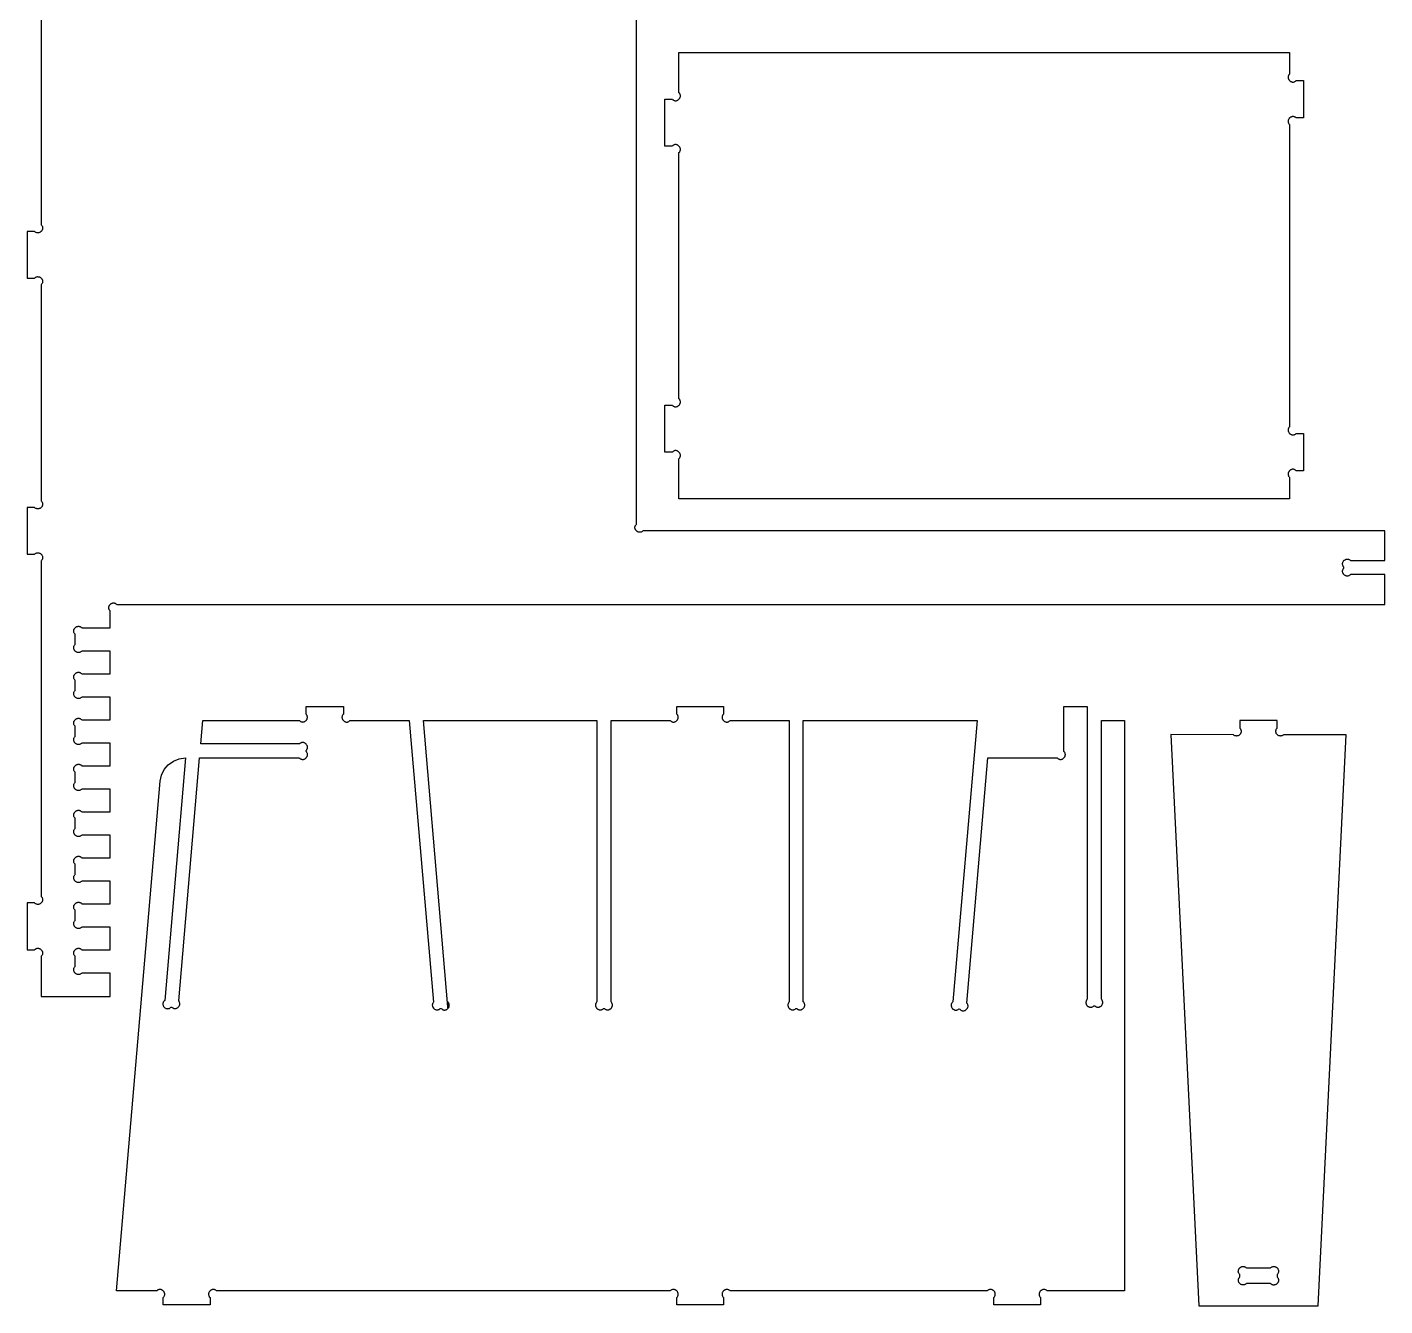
# Model space of a CAD drawing. Extents: x 105 to 1294, y 104 to 1295.
# Drawn here: x 358.6 to 649.2, y 103.9 to 377.7 of the extents above; entities that cross this region are included whole.
import ezdxf

# ---------------------------------------------------------------- set-up
doc = ezdxf.new("R2010")
doc.units = 0
doc.layers.add('LAYER_1', color=62, linetype='CONTINUOUS')

msp = doc.modelspace()

# ---------------------------------------------------------------- linework, layer by layer
at = {"layer": 'LAYER_1'}
msp.add_lwpolyline([(361.63, 381.64), (361.63, 335.36), (361.71, 335.27), (361.78, 335.18), (361.83, 335.09), (361.88, 334.99), (361.91, 334.9), (361.93, 334.8), (361.94, 334.71), (361.94, 334.61), (361.93, 334.52), (361.91, 334.43), (361.88, 334.34), (361.84, 334.25), (361.8, 334.17), (361.75, 334.09), (361.69, 334.02), (361.63, 333.95), (361.56, 333.89), (361.48, 333.83), (361.41, 333.78), (361.32, 333.73), (361.24, 333.7), (361.15, 333.67), (361.06, 333.65), (360.96, 333.64), (360.87, 333.64), (360.77, 333.65), (360.68, 333.67), (360.58, 333.7), (360.49, 333.74), (360.39, 333.8), (360.3, 333.87), (360.21, 333.95), (358.63, 333.95), (358.63, 323.95), (360.21, 323.95), (360.3, 324.03), (360.39, 324.1), (360.49, 324.15), (360.58, 324.19), (360.68, 324.23), (360.77, 324.25), (360.87, 324.26), (360.96, 324.25), (361.06, 324.24), (361.15, 324.23), (361.24, 324.2), (361.32, 324.16), (361.41, 324.12), (361.48, 324.07), (361.56, 324.01), (361.63, 323.95), (361.69, 323.88), (361.75, 323.8), (361.8, 323.72), (361.84, 323.64), (361.88, 323.56), (361.91, 323.47), (361.93, 323.38), (361.94, 323.28), (361.94, 323.19), (361.93, 323.09), (361.91, 323), (361.88, 322.9), (361.83, 322.81), (361.78, 322.71), (361.71, 322.62), (361.63, 322.53), (361.63, 276.25), (361.7, 276.18), (361.76, 276.1), (361.81, 276.01), (361.85, 275.92), (361.88, 275.83), (361.9, 275.74), (361.92, 275.64), (361.92, 275.55), (361.92, 275.45), (361.9, 275.36), (361.88, 275.26), (361.85, 275.17), (361.81, 275.08), (361.76, 275), (361.7, 274.91), (361.63, 274.84), (361.55, 274.77), (361.47, 274.71), (361.38, 274.66), (361.3, 274.62), (361.2, 274.59), (361.11, 274.56), (361.02, 274.55), (360.92, 274.55), (360.82, 274.55), (360.73, 274.56), (360.64, 274.59), (360.54, 274.62), (360.45, 274.66), (360.37, 274.71), (360.29, 274.77), (360.21, 274.84), (358.63, 274.84), (358.63, 264.84), (360.21, 264.84), (360.3, 264.92), (360.39, 264.99), (360.49, 265.05), (360.58, 265.09), (360.68, 265.12), (360.77, 265.14), (360.87, 265.15), (360.96, 265.15), (361.06, 265.14), (361.15, 265.12), (361.24, 265.09), (361.32, 265.06), (361.41, 265.01), (361.48, 264.96), (361.56, 264.9), (361.63, 264.84), (361.69, 264.77), (361.75, 264.7), (361.8, 264.62), (361.84, 264.54), (361.88, 264.45), (361.91, 264.36), (361.93, 264.27), (361.94, 264.18), (361.94, 264.08), (361.93, 263.99), (361.91, 263.89), (361.88, 263.8), (361.83, 263.7), (361.78, 263.61), (361.71, 263.52), (361.63, 263.43), (361.63, 191.59), (361.7, 191.52), (361.76, 191.44), (361.81, 191.35), (361.85, 191.26), (361.88, 191.17), (361.9, 191.08), (361.92, 190.98), (361.92, 190.89), (361.92, 190.79), (361.9, 190.7), (361.88, 190.6), (361.85, 190.51), (361.81, 190.42), (361.76, 190.34), (361.7, 190.26), (361.63, 190.18), (361.55, 190.11), (361.47, 190.05), (361.38, 190), (361.3, 189.96), (361.2, 189.93), (361.11, 189.91), (361.02, 189.89), (360.92, 189.89), (360.82, 189.89), (360.73, 189.91), (360.64, 189.93), (360.54, 189.96), (360.45, 190), (360.37, 190.05), (360.29, 190.11), (360.21, 190.18), (358.63, 190.18), (358.63, 180.18), (360.21, 180.18), (360.3, 180.26), (360.39, 180.33), (360.49, 180.39), (360.58, 180.43), (360.68, 180.46), (360.77, 180.48), (360.87, 180.49), (360.96, 180.49), (361.06, 180.48), (361.15, 180.46), (361.24, 180.43), (361.32, 180.4), (361.41, 180.35), (361.48, 180.3), (361.56, 180.25), (361.63, 180.18), (361.69, 180.11), (361.75, 180.04), (361.8, 179.96), (361.84, 179.88), (361.88, 179.79), (361.91, 179.7), (361.93, 179.61), (361.94, 179.52), (361.94, 179.43), (361.93, 179.33), (361.91, 179.23), (361.88, 179.14), (361.83, 179.04), (361.78, 178.95), (361.71, 178.86), (361.63, 178.77), (361.63, 170.18), (376.4, 170.18), (376.4, 175.18), (370.32, 175.18), (370.23, 175.1), (370.13, 175.03), (370.04, 174.97), (369.94, 174.93), (369.85, 174.9), (369.75, 174.88), (369.66, 174.87), (369.56, 174.87), (369.47, 174.88), (369.38, 174.9), (369.29, 174.93), (369.2, 174.96), (369.12, 175.01), (369.04, 175.06), (368.97, 175.12), (368.9, 175.18), (368.84, 175.25), (368.78, 175.32), (368.73, 175.4), (368.69, 175.48), (368.65, 175.57), (368.62, 175.66), (368.6, 175.75), (368.59, 175.84), (368.59, 175.94), (368.6, 176.03), (368.62, 176.13), (368.65, 176.22), (368.7, 176.32), (368.75, 176.41), (368.82, 176.5), (368.9, 176.59), (368.9, 178.77), (368.82, 178.86), (368.75, 178.95), (368.7, 179.04), (368.65, 179.14), (368.62, 179.23), (368.6, 179.33), (368.59, 179.43), (368.59, 179.52), (368.6, 179.61), (368.62, 179.7), (368.65, 179.79), (368.69, 179.88), (368.73, 179.96), (368.78, 180.04), (368.84, 180.11), (368.9, 180.18), (368.97, 180.25), (369.04, 180.3), (369.12, 180.35), (369.2, 180.4), (369.29, 180.43), (369.38, 180.46), (369.47, 180.48), (369.56, 180.49), (369.66, 180.49), (369.75, 180.48), (369.85, 180.46), (369.94, 180.43), (370.04, 180.39), (370.13, 180.33), (370.23, 180.26), (370.32, 180.18), (376.4, 180.18), (376.4, 185.03), (370.32, 185.03), (370.23, 184.94), (370.13, 184.88), (370.04, 184.82), (369.94, 184.78), (369.85, 184.75), (369.75, 184.73), (369.66, 184.72), (369.56, 184.72), (369.47, 184.73), (369.38, 184.75), (369.29, 184.77), (369.2, 184.81), (369.12, 184.85), (369.04, 184.91), (368.97, 184.96), (368.9, 185.03), (368.84, 185.1), (368.78, 185.17), (368.73, 185.25), (368.69, 185.33), (368.65, 185.42), (368.62, 185.5), (368.6, 185.6), (368.59, 185.69), (368.59, 185.78), (368.6, 185.88), (368.62, 185.97), (368.65, 186.07), (368.7, 186.17), (368.75, 186.26), (368.82, 186.35), (368.9, 186.44), (368.9, 188.61), (368.82, 188.7), (368.75, 188.8), (368.7, 188.89), (368.65, 188.98), (368.62, 189.08), (368.6, 189.18), (368.59, 189.27), (368.59, 189.37), (368.6, 189.46), (368.62, 189.55), (368.65, 189.64), (368.69, 189.72), (368.73, 189.81), (368.78, 189.89), (368.84, 189.96), (368.9, 190.03), (368.97, 190.09), (369.04, 190.15), (369.12, 190.2), (369.2, 190.24), (369.29, 190.28), (369.38, 190.31), (369.47, 190.33), (369.56, 190.34), (369.66, 190.34), (369.75, 190.33), (369.85, 190.31), (369.94, 190.28), (370.04, 190.23), (370.13, 190.18), (370.23, 190.11), (370.32, 190.03), (376.4, 190.03), (376.4, 194.87), (370.32, 194.87), (370.23, 194.79), (370.13, 194.72), (370.04, 194.67), (369.94, 194.62), (369.85, 194.59), (369.75, 194.57), (369.66, 194.56), (369.56, 194.56), (369.47, 194.57), (369.38, 194.59), (369.29, 194.62), (369.2, 194.66), (369.12, 194.7), (369.04, 194.75), (368.97, 194.81), (368.9, 194.87), (368.84, 194.94), (368.78, 195.02), (368.73, 195.09), (368.69, 195.18), (368.65, 195.26), (368.62, 195.35), (368.6, 195.44), (368.59, 195.54), (368.59, 195.63), (368.6, 195.73), (368.62, 195.82), (368.65, 195.92), (368.7, 196.01), (368.75, 196.1), (368.82, 196.2), (368.9, 196.29), (368.9, 198.46), (368.82, 198.55), (368.75, 198.64), (368.7, 198.74), (368.65, 198.83), (368.62, 198.93), (368.6, 199.02), (368.59, 199.12), (368.59, 199.21), (368.6, 199.3), (368.62, 199.4), (368.65, 199.48), (368.69, 199.57), (368.73, 199.65), (368.78, 199.73), (368.84, 199.81), (368.9, 199.87), (368.97, 199.94), (369.04, 200), (369.12, 200.05), (369.2, 200.09), (369.29, 200.13), (369.38, 200.15), (369.47, 200.17), (369.56, 200.18), (369.66, 200.18), (369.75, 200.17), (369.85, 200.15), (369.94, 200.12), (370.04, 200.08), (370.13, 200.02), (370.23, 199.96), (370.32, 199.87), (376.4, 199.87), (376.4, 204.72), (370.32, 204.72), (370.23, 204.64), (370.13, 204.57), (370.04, 204.52), (369.94, 204.47), (369.85, 204.44), (369.75, 204.42), (369.66, 204.41), (369.56, 204.41), (369.47, 204.42), (369.38, 204.44), (369.29, 204.47), (369.2, 204.51), (369.12, 204.55), (369.04, 204.6), (368.97, 204.66), (368.9, 204.72), (368.84, 204.79), (368.78, 204.86), (368.73, 204.94), (368.69, 205.03), (368.65, 205.11), (368.62, 205.2), (368.6, 205.29), (368.59, 205.38), (368.59, 205.48), (368.6, 205.57), (368.62, 205.67), (368.65, 205.77), (368.7, 205.86), (368.75, 205.95), (368.82, 206.05), (368.9, 206.14), (368.9, 208.31), (368.82, 208.4), (368.75, 208.49), (368.7, 208.58), (368.65, 208.68), (368.62, 208.77), (368.6, 208.87), (368.59, 208.96), (368.59, 209.06), (368.6, 209.15), (368.62, 209.24), (368.65, 209.33), (368.69, 209.42), (368.73, 209.5), (368.78, 209.58), (368.84, 209.65), (368.9, 209.72), (368.97, 209.78), (369.04, 209.84), (369.12, 209.89), (369.2, 209.94), (369.29, 209.97), (369.38, 210), (369.47, 210.02), (369.56, 210.03), (369.66, 210.03), (369.75, 210.02), (369.85, 210), (369.94, 209.97), (370.04, 209.93), (370.13, 209.87), (370.23, 209.8), (370.32, 209.72), (376.4, 209.72), (376.4, 214.57), (370.32, 214.57), (370.23, 214.49), (370.13, 214.42), (370.04, 214.36), (369.94, 214.32), (369.85, 214.29), (369.75, 214.27), (369.66, 214.26), (369.56, 214.26), (369.47, 214.27), (369.38, 214.29), (369.29, 214.32), (369.2, 214.35), (369.12, 214.4), (369.04, 214.45), (368.97, 214.5), (368.9, 214.57), (368.84, 214.64), (368.78, 214.71), (368.73, 214.79), (368.69, 214.87), (368.65, 214.96), (368.62, 215.05), (368.6, 215.14), (368.59, 215.23), (368.59, 215.33), (368.6, 215.42), (368.62, 215.52), (368.65, 215.61), (368.7, 215.71), (368.75, 215.8), (368.82, 215.89), (368.9, 215.98), (368.9, 218.15), (368.82, 218.24), (368.75, 218.33), (368.7, 218.43), (368.65, 218.52), (368.62, 218.62), (368.6, 218.71), (368.59, 218.81), (368.59, 218.9), (368.6, 219), (368.62, 219.09), (368.65, 219.18), (368.69, 219.26), (368.73, 219.35), (368.78, 219.42), (368.84, 219.5), (368.9, 219.57), (368.97, 219.63), (369.04, 219.69), (369.12, 219.74), (369.2, 219.78), (369.29, 219.82), (369.38, 219.85), (369.47, 219.87), (369.56, 219.88), (369.66, 219.88), (369.75, 219.87), (369.85, 219.85), (369.94, 219.81), (370.04, 219.77), (370.13, 219.72), (370.23, 219.65), (370.32, 219.57), (376.4, 219.57), (376.4, 224.41), (370.32, 224.41), (370.23, 224.33), (370.13, 224.26), (370.04, 224.21), (369.94, 224.17), (369.85, 224.13), (369.75, 224.11), (369.66, 224.1), (369.56, 224.1), (369.47, 224.11), (369.38, 224.13), (369.29, 224.16), (369.2, 224.2), (369.12, 224.24), (369.04, 224.29), (368.97, 224.35), (368.9, 224.41), (368.84, 224.48), (368.78, 224.56), (368.73, 224.63), (368.69, 224.72), (368.65, 224.8), (368.62, 224.89), (368.6, 224.98), (368.59, 225.08), (368.59, 225.17), (368.6, 225.27), (368.62, 225.36), (368.65, 225.46), (368.7, 225.55), (368.75, 225.65), (368.82, 225.74), (368.9, 225.83), (368.9, 228), (368.82, 228.09), (368.75, 228.18), (368.7, 228.27), (368.65, 228.37), (368.62, 228.46), (368.6, 228.56), (368.59, 228.65), (368.59, 228.75), (368.6, 228.84), (368.62, 228.93), (368.65, 229.02), (368.69, 229.11), (368.73, 229.19), (368.78, 229.27), (368.84, 229.34), (368.9, 229.41), (368.97, 229.48), (369.04, 229.53), (369.12, 229.58), (369.2, 229.63), (369.29, 229.66), (369.38, 229.69), (369.47, 229.71), (369.56, 229.72), (369.66, 229.72), (369.75, 229.71), (369.85, 229.69), (369.94, 229.66), (370.04, 229.62), (370.13, 229.56), (370.23, 229.49), (370.32, 229.41), (376.4, 229.41), (376.4, 234.26), (370.32, 234.26), (370.23, 234.18), (370.13, 234.11), (370.04, 234.05), (369.94, 234.01), (369.85, 233.98), (369.75, 233.96), (369.66, 233.95), (369.56, 233.95), (369.47, 233.96), (369.38, 233.98), (369.29, 234.01), (369.2, 234.04), (369.12, 234.09), (369.04, 234.14), (368.97, 234.2), (368.9, 234.26), (368.84, 234.33), (368.78, 234.4), (368.73, 234.48), (368.69, 234.56), (368.65, 234.65), (368.62, 234.74), (368.6, 234.83), (368.59, 234.92), (368.59, 235.02), (368.6, 235.11), (368.62, 235.21), (368.65, 235.3), (368.7, 235.4), (368.75, 235.49), (368.82, 235.58), (368.9, 235.67), (368.9, 237.84), (368.82, 237.93), (368.75, 238.03), (368.7, 238.12), (368.65, 238.21), (368.62, 238.31), (368.6, 238.41), (368.59, 238.5), (368.59, 238.6), (368.6, 238.69), (368.62, 238.78), (368.65, 238.87), (368.69, 238.95), (368.73, 239.04), (368.78, 239.12), (368.84, 239.19), (368.9, 239.26), (368.97, 239.32), (369.04, 239.38), (369.12, 239.43), (369.2, 239.47), (369.29, 239.51), (369.38, 239.54), (369.47, 239.56), (369.56, 239.57), (369.66, 239.57), (369.75, 239.56), (369.85, 239.54), (369.94, 239.51), (370.04, 239.46), (370.13, 239.41), (370.23, 239.34), (370.32, 239.26), (376.4, 239.26), (376.4, 244.11), (370.32, 244.11), (370.23, 244.02), (370.13, 243.96), (370.04, 243.9), (369.94, 243.86), (369.85, 243.83), (369.75, 243.81), (369.66, 243.8), (369.56, 243.8), (369.47, 243.81), (369.38, 243.83), (369.29, 243.85), (369.2, 243.89), (369.12, 243.93), (369.04, 243.98), (368.97, 244.04), (368.9, 244.11), (368.84, 244.17), (368.78, 244.25), (368.73, 244.33), (368.69, 244.41), (368.65, 244.5), (368.62, 244.58), (368.6, 244.68), (368.59, 244.77), (368.59, 244.86), (368.6, 244.96), (368.62, 245.05), (368.65, 245.15), (368.7, 245.24), (368.75, 245.34), (368.82, 245.43), (368.9, 245.52), (368.9, 247.69), (368.82, 247.78), (368.75, 247.87), (368.7, 247.97), (368.65, 248.06), (368.62, 248.16), (368.6, 248.25), (368.59, 248.35), (368.59, 248.44), (368.6, 248.53), (368.62, 248.63), (368.65, 248.71), (368.69, 248.8), (368.73, 248.88), (368.78, 248.96), (368.84, 249.04), (368.9, 249.1), (368.97, 249.17), (369.04, 249.23), (369.12, 249.28), (369.2, 249.32), (369.29, 249.36), (369.38, 249.38), (369.47, 249.4), (369.56, 249.41), (369.66, 249.41), (369.75, 249.4), (369.85, 249.38), (369.94, 249.35), (370.04, 249.31), (370.13, 249.25), (370.23, 249.19), (370.32, 249.1), (376.4, 249.1), (376.4, 252.69), (376.32, 252.78), (376.25, 252.87), (376.2, 252.96), (376.15, 253.06), (376.12, 253.15), (376.1, 253.25), (376.09, 253.35), (376.09, 253.44), (376.1, 253.53), (376.12, 253.62), (376.15, 253.71), (376.19, 253.8), (376.23, 253.88), (376.28, 253.96), (376.34, 254.03), (376.4, 254.1), (376.47, 254.17), (376.54, 254.22), (376.62, 254.27), (376.7, 254.32), (376.79, 254.35), (376.88, 254.38), (376.97, 254.4), (377.06, 254.41), (377.16, 254.41), (377.25, 254.4), (377.35, 254.38), (377.45, 254.35), (377.54, 254.31), (377.63, 254.25), (377.73, 254.18), (377.82, 254.1), (649.19, 254.1), (649.19, 260.47), (641.86, 260.47), (641.77, 260.39), (641.68, 260.32), (641.58, 260.27), (641.49, 260.22), (641.39, 260.19), (641.3, 260.17), (641.2, 260.16), (641.11, 260.16), (641.02, 260.17), (640.92, 260.19), (640.84, 260.22), (640.75, 260.26), (640.67, 260.3), (640.59, 260.35), (640.51, 260.41), (640.45, 260.47), (640.38, 260.54), (640.32, 260.61), (640.27, 260.69), (640.23, 260.77), (640.19, 260.86), (640.17, 260.95), (640.15, 261.04), (640.14, 261.13), (640.14, 261.23), (640.15, 261.32), (640.17, 261.42), (640.2, 261.51), (640.24, 261.61), (640.3, 261.7), (640.36, 261.8), (640.45, 261.88), (640.45, 262.06), (640.36, 262.15), (640.3, 262.24), (640.24, 262.33), (640.2, 262.43), (640.17, 262.52), (640.15, 262.62), (640.14, 262.72), (640.14, 262.81), (640.15, 262.9), (640.17, 262.99), (640.19, 263.08), (640.23, 263.17), (640.27, 263.25), (640.32, 263.33), (640.38, 263.4), (640.45, 263.47), (640.51, 263.54), (640.59, 263.59), (640.67, 263.64), (640.75, 263.69), (640.84, 263.72), (640.92, 263.75), (641.02, 263.77), (641.11, 263.78), (641.2, 263.78), (641.3, 263.77), (641.39, 263.75), (641.49, 263.72), (641.58, 263.68), (641.68, 263.62), (641.77, 263.55), (641.86, 263.47), (649.19, 263.47), (649.19, 269.84), (490.43, 269.84), (490.34, 269.76), (490.25, 269.69), (490.15, 269.64), (490.06, 269.59), (489.96, 269.56), (489.87, 269.54), (489.77, 269.53), (489.68, 269.53), (489.58, 269.54), (489.49, 269.56), (489.4, 269.59), (489.32, 269.63), (489.23, 269.67), (489.16, 269.72), (489.08, 269.78), (489.01, 269.84), (488.95, 269.91), (488.89, 269.98), (488.84, 270.06), (488.8, 270.14), (488.76, 270.23), (488.73, 270.32), (488.71, 270.41), (488.7, 270.5), (488.7, 270.6), (488.71, 270.69), (488.73, 270.79), (488.76, 270.88), (488.81, 270.98), (488.86, 271.07), (488.93, 271.17), (489.01, 271.25), (489.01, 386.64)], dxfattribs=at)
for points in [[(498.13, 372.22), (628.81, 372.22), (628.81, 367.63), (628.73, 367.54), (628.66, 367.45), (628.6, 367.36), (628.56, 367.26), (628.53, 367.17), (628.51, 367.07), (628.5, 366.98), (628.5, 366.88), (628.51, 366.79), (628.53, 366.7), (628.56, 366.61), (628.59, 366.52), (628.64, 366.44), (628.69, 366.36), (628.75, 366.29), (628.81, 366.22), (628.88, 366.16), (628.95, 366.1), (629.03, 366.05), (629.11, 366), (629.2, 365.97), (629.29, 365.94), (629.38, 365.92), (629.47, 365.91), (629.57, 365.91), (629.66, 365.92), (629.76, 365.94), (629.85, 365.97), (629.95, 366.01), (630.04, 366.07), (630.13, 366.14), (630.22, 366.22), (631.81, 366.22), (631.81, 358.22), (630.22, 358.22), (630.13, 358.3), (630.04, 358.37), (629.95, 358.42), (629.85, 358.47), (629.76, 358.5), (629.66, 358.52), (629.57, 358.53), (629.47, 358.53), (629.38, 358.52), (629.29, 358.5), (629.2, 358.47), (629.11, 358.43), (629.03, 358.39), (628.95, 358.34), (628.88, 358.28), (628.81, 358.22), (628.75, 358.15), (628.69, 358.08), (628.64, 358), (628.59, 357.91), (628.56, 357.83), (628.53, 357.74), (628.51, 357.65), (628.5, 357.56), (628.5, 357.46), (628.51, 357.37), (628.53, 357.27), (628.56, 357.17), (628.6, 357.08), (628.66, 356.99), (628.73, 356.89), (628.81, 356.8), (628.81, 292.12), (628.73, 292.03), (628.66, 291.94), (628.6, 291.85), (628.56, 291.75), (628.53, 291.66), (628.51, 291.56), (628.5, 291.47), (628.5, 291.37), (628.51, 291.28), (628.53, 291.19), (628.56, 291.1), (628.59, 291.01), (628.64, 290.93), (628.69, 290.85), (628.75, 290.78), (628.81, 290.71), (628.88, 290.64), (628.95, 290.59), (629.03, 290.54), (629.11, 290.49), (629.2, 290.46), (629.29, 290.43), (629.38, 290.41), (629.47, 290.4), (629.57, 290.4), (629.66, 290.41), (629.76, 290.43), (629.85, 290.46), (629.95, 290.5), (630.04, 290.56), (630.13, 290.63), (630.22, 290.71), (631.81, 290.71), (631.81, 282.71), (630.22, 282.71), (630.13, 282.79), (630.04, 282.86), (629.95, 282.91), (629.85, 282.96), (629.76, 282.99), (629.66, 283.01), (629.57, 283.02), (629.47, 283.02), (629.38, 283.01), (629.29, 282.99), (629.2, 282.96), (629.11, 282.92), (629.03, 282.88), (628.95, 282.83), (628.88, 282.77), (628.81, 282.71), (628.75, 282.64), (628.69, 282.56), (628.64, 282.49), (628.59, 282.4), (628.56, 282.32), (628.53, 282.23), (628.51, 282.14), (628.5, 282.04), (628.5, 281.95), (628.51, 281.85), (628.53, 281.76), (628.56, 281.66), (628.6, 281.57), (628.66, 281.47), (628.73, 281.38), (628.81, 281.29), (628.81, 276.71), (498.13, 276.71), (498.13, 285.29), (498.21, 285.38), (498.28, 285.47), (498.33, 285.57), (498.38, 285.66), (498.41, 285.76), (498.43, 285.85), (498.44, 285.95), (498.44, 286.04), (498.43, 286.14), (498.41, 286.23), (498.38, 286.32), (498.34, 286.4), (498.3, 286.49), (498.25, 286.56), (498.19, 286.64), (498.13, 286.71), (498.06, 286.77), (497.98, 286.83), (497.91, 286.88), (497.82, 286.92), (497.74, 286.96), (497.65, 286.99), (497.56, 287.01), (497.46, 287.02), (497.37, 287.02), (497.27, 287.01), (497.18, 286.99), (497.08, 286.96), (496.99, 286.91), (496.89, 286.86), (496.8, 286.79), (496.71, 286.71), (495.13, 286.71), (495.13, 296.71), (496.71, 296.71), (496.8, 296.62), (496.89, 296.56), (496.99, 296.5), (497.08, 296.46), (497.18, 296.42), (497.27, 296.4), (497.37, 296.39), (497.46, 296.4), (497.56, 296.41), (497.65, 296.43), (497.74, 296.45), (497.82, 296.49), (497.91, 296.53), (497.98, 296.58), (498.06, 296.64), (498.13, 296.7), (498.19, 296.77), (498.25, 296.85), (498.3, 296.93), (498.34, 297.01), (498.38, 297.09), (498.41, 297.18), (498.43, 297.27), (498.44, 297.37), (498.44, 297.46), (498.43, 297.56), (498.41, 297.65), (498.38, 297.75), (498.33, 297.84), (498.28, 297.94), (498.21, 298.03), (498.13, 298.12), (498.13, 350.8), (498.21, 350.89), (498.28, 350.98), (498.33, 351.08), (498.38, 351.17), (498.41, 351.27), (498.43, 351.36), (498.44, 351.46), (498.44, 351.55), (498.43, 351.65), (498.41, 351.74), (498.38, 351.83), (498.34, 351.91), (498.3, 352), (498.25, 352.07), (498.19, 352.15), (498.13, 352.22), (498.06, 352.28), (497.98, 352.34), (497.91, 352.39), (497.82, 352.43), (497.74, 352.47), (497.65, 352.5), (497.56, 352.52), (497.46, 352.53), (497.37, 352.53), (497.27, 352.52), (497.18, 352.5), (497.08, 352.47), (496.99, 352.42), (496.89, 352.37), (496.8, 352.3), (496.71, 352.22), (495.13, 352.22), (495.13, 362.22), (496.71, 362.22), (496.8, 362.14), (496.89, 362.07), (496.99, 362.01), (497.08, 361.97), (497.18, 361.94), (497.27, 361.92), (497.37, 361.91), (497.46, 361.91), (497.56, 361.92), (497.65, 361.94), (497.74, 361.97), (497.82, 362), (497.91, 362.05), (497.98, 362.1), (498.06, 362.16), (498.13, 362.22), (498.19, 362.29), (498.25, 362.36), (498.3, 362.44), (498.34, 362.52), (498.38, 362.61), (498.41, 362.7), (498.43, 362.79), (498.44, 362.88), (498.44, 362.98), (498.43, 363.07), (498.41, 363.17), (498.38, 363.26), (498.33, 363.36), (498.28, 363.45), (498.21, 363.54), (498.13, 363.63)], [(377.76, 107.13), (387.07, 216.23), (387.35, 217.52), (387.95, 218.73), (388.83, 219.76), (389.94, 220.55), (391.19, 221.05), (392.51, 221.22), (388.07, 169.34), (387.99, 169.27), (387.92, 169.2), (387.86, 169.11), (387.8, 169.02), (387.76, 168.93), (387.73, 168.84), (387.7, 168.74), (387.69, 168.64), (387.69, 168.54), (387.69, 168.44), (387.71, 168.34), (387.74, 168.24), (387.77, 168.14), (387.82, 168.05), (387.88, 167.96), (387.95, 167.88), (388.03, 167.8), (388.11, 167.73), (388.2, 167.68), (388.29, 167.63), (388.39, 167.6), (388.48, 167.57), (388.58, 167.56), (388.69, 167.55), (388.79, 167.56), (388.89, 167.57), (388.98, 167.6), (389.08, 167.63), (389.17, 167.68), (389.26, 167.73), (389.34, 167.8), (389.42, 167.88), (389.61, 167.88), (389.69, 167.8), (389.78, 167.74), (389.87, 167.7), (389.96, 167.66), (390.05, 167.63), (390.14, 167.61), (390.23, 167.6), (390.32, 167.6), (390.41, 167.61), (390.5, 167.63), (390.58, 167.65), (390.66, 167.68), (390.82, 167.77), (390.96, 167.88), (391.08, 168.01), (391.18, 168.15), (391.21, 168.23), (391.25, 168.32), (391.27, 168.4), (391.29, 168.49), (391.29, 168.58), (391.29, 168.67), (391.28, 168.76), (391.26, 168.85), (391.23, 168.95), (391.19, 169.04), (391.14, 169.13), (391.07, 169.22), (395.52, 221.22), (416.89, 221.22), (416.98, 221.14), (417.08, 221.07), (417.17, 221.01), (417.26, 220.97), (417.36, 220.94), (417.46, 220.92), (417.55, 220.91), (417.65, 220.91), (417.74, 220.92), (417.83, 220.94), (417.92, 220.96), (418, 221), (418.09, 221.04), (418.17, 221.1), (418.24, 221.15), (418.31, 221.22), (418.37, 221.29), (418.43, 221.36), (418.48, 221.44), (418.52, 221.52), (418.56, 221.61), (418.59, 221.7), (418.61, 221.79), (418.62, 221.88), (418.62, 221.97), (418.61, 222.07), (418.59, 222.17), (418.56, 222.26), (418.51, 222.36), (418.46, 222.45), (418.39, 222.54), (418.31, 222.63), (418.31, 222.8), (418.39, 222.89), (418.46, 222.98), (418.51, 223.08), (418.56, 223.17), (418.59, 223.27), (418.61, 223.36), (418.62, 223.46), (418.62, 223.55), (418.61, 223.65), (418.59, 223.74), (418.56, 223.83), (418.52, 223.91), (418.48, 223.99), (418.43, 224.07), (418.37, 224.15), (418.31, 224.22), (418.24, 224.28), (418.17, 224.34), (418.09, 224.39), (418, 224.43), (417.92, 224.47), (417.83, 224.5), (417.74, 224.52), (417.65, 224.53), (417.55, 224.53), (417.46, 224.52), (417.36, 224.5), (417.26, 224.47), (417.17, 224.42), (417.08, 224.37), (416.98, 224.3), (416.89, 224.22), (395.78, 224.22), (396.21, 229.22), (416.89, 229.22), (416.97, 229.15), (417.05, 229.09), (417.14, 229.04), (417.23, 229), (417.32, 228.96), (417.41, 228.94), (417.51, 228.93), (417.6, 228.92), (417.7, 228.93), (417.79, 228.94), (417.89, 228.96), (417.98, 229), (418.07, 229.04), (418.15, 229.09), (418.23, 229.15), (418.31, 229.22), (418.38, 229.29), (418.44, 229.37), (418.49, 229.46), (418.53, 229.55), (418.56, 229.64), (418.58, 229.73), (418.6, 229.83), (418.6, 229.92), (418.6, 230.02), (418.58, 230.11), (418.56, 230.21), (418.53, 230.3), (418.49, 230.39), (418.44, 230.47), (418.38, 230.55), (418.31, 230.63), (418.31, 232.22), (426.31, 232.22), (426.31, 230.63), (426.22, 230.54), (426.16, 230.45), (426.1, 230.36), (426.06, 230.26), (426.03, 230.16), (426.01, 230.07), (426, 229.97), (426, 229.88), (426.01, 229.79), (426.03, 229.69), (426.05, 229.61), (426.09, 229.52), (426.13, 229.44), (426.19, 229.36), (426.24, 229.29), (426.31, 229.22), (426.38, 229.15), (426.45, 229.1), (426.53, 229.04), (426.61, 229), (426.7, 228.97), (426.78, 228.94), (426.88, 228.92), (426.97, 228.91), (427.06, 228.91), (427.16, 228.92), (427.25, 228.94), (427.35, 228.97), (427.45, 229.01), (427.54, 229.07), (427.63, 229.14), (427.72, 229.22), (440.41, 229.22), (445.56, 168.92), (445.5, 168.83), (445.44, 168.74), (445.4, 168.65), (445.37, 168.55), (445.35, 168.46), (445.34, 168.37), (445.34, 168.28), (445.35, 168.19), (445.36, 168.1), (445.39, 168.01), (445.42, 167.93), (445.46, 167.85), (445.56, 167.7), (445.68, 167.57), (445.82, 167.47), (445.97, 167.38), (446.05, 167.35), (446.14, 167.33), (446.23, 167.31), (446.31, 167.3), (446.4, 167.3), (446.5, 167.31), (446.59, 167.33), (446.68, 167.36), (446.77, 167.39), (446.86, 167.44), (446.94, 167.5), (447.03, 167.58), (447.25, 167.58), (447.34, 167.49), (447.44, 167.43), (447.53, 167.37), (447.62, 167.33), (447.72, 167.29), (447.82, 167.27), (447.91, 167.27), (448.01, 167.27), (448.1, 167.28), (448.19, 167.3), (448.28, 167.32), (448.36, 167.36), (448.45, 167.4), (448.53, 167.45), (448.6, 167.51), (448.67, 167.57), (448.73, 167.64), (448.79, 167.72), (448.84, 167.8), (448.88, 167.88), (448.92, 167.96), (448.95, 168.05), (448.97, 168.14), (448.98, 168.24), (448.98, 168.33), (448.97, 168.43), (448.95, 168.52), (448.92, 168.62), (448.87, 168.71), (448.82, 168.81), (448.75, 168.9), (448.67, 168.99), (448.67, 167.74), (448.66, 167.92), (443.42, 229.22), (480.57, 229.22), (480.57, 169.03), (480.49, 168.94), (480.42, 168.84), (480.37, 168.75), (480.32, 168.66), (480.29, 168.56), (480.27, 168.46), (480.26, 168.37), (480.26, 168.28), (480.27, 168.18), (480.29, 168.09), (480.32, 168), (480.36, 167.92), (480.4, 167.83), (480.45, 167.76), (480.51, 167.68), (480.57, 167.61), (480.64, 167.55), (480.72, 167.49), (480.79, 167.44), (480.88, 167.4), (480.96, 167.36), (481.05, 167.33), (481.14, 167.31), (481.24, 167.3), (481.33, 167.3), (481.43, 167.31), (481.52, 167.33), (481.62, 167.36), (481.71, 167.41), (481.81, 167.46), (481.9, 167.53), (481.99, 167.61), (482.16, 167.61), (482.25, 167.53), (482.34, 167.46), (482.44, 167.41), (482.53, 167.36), (482.63, 167.33), (482.72, 167.31), (482.82, 167.3), (482.91, 167.3), (483.01, 167.31), (483.1, 167.33), (483.19, 167.36), (483.27, 167.4), (483.35, 167.44), (483.43, 167.49), (483.51, 167.55), (483.58, 167.61), (483.64, 167.68), (483.7, 167.76), (483.75, 167.83), (483.79, 167.92), (483.83, 168), (483.85, 168.09), (483.87, 168.18), (483.88, 168.28), (483.89, 168.37), (483.88, 168.46), (483.86, 168.56), (483.82, 168.66), (483.78, 168.75), (483.73, 168.84), (483.66, 168.94), (483.58, 169.03), (483.58, 229.22), (496.24, 229.22), (496.33, 229.14), (496.43, 229.07), (496.52, 229.01), (496.61, 228.97), (496.71, 228.94), (496.81, 228.92), (496.9, 228.91), (497, 228.91), (497.09, 228.92), (497.18, 228.94), (497.27, 228.97), (497.35, 229), (497.44, 229.04), (497.52, 229.1), (497.59, 229.15), (497.66, 229.22), (497.72, 229.29), (497.78, 229.36), (497.83, 229.44), (497.87, 229.52), (497.91, 229.61), (497.94, 229.69), (497.96, 229.79), (497.97, 229.88), (497.97, 229.97), (497.96, 230.07), (497.94, 230.16), (497.91, 230.26), (497.86, 230.36), (497.81, 230.45), (497.74, 230.54), (497.66, 230.63), (497.66, 232.22), (507.66, 232.22), (507.66, 230.63), (507.57, 230.54), (507.51, 230.45), (507.45, 230.36), (507.41, 230.26), (507.38, 230.16), (507.36, 230.07), (507.35, 229.97), (507.35, 229.88), (507.36, 229.79), (507.38, 229.69), (507.4, 229.61), (507.44, 229.52), (507.48, 229.44), (507.54, 229.36), (507.59, 229.29), (507.66, 229.22), (507.72, 229.15), (507.8, 229.1), (507.88, 229.04), (507.96, 229), (508.05, 228.97), (508.13, 228.94), (508.23, 228.92), (508.32, 228.91), (508.41, 228.91), (508.51, 228.92), (508.6, 228.94), (508.7, 228.97), (508.79, 229.01), (508.89, 229.07), (508.98, 229.14), (509.07, 229.22), (521.74, 229.22), (521.74, 169.03), (521.66, 168.94), (521.59, 168.84), (521.54, 168.75), (521.49, 168.66), (521.46, 168.56), (521.44, 168.46), (521.43, 168.37), (521.43, 168.28), (521.44, 168.18), (521.46, 168.09), (521.49, 168), (521.53, 167.92), (521.57, 167.83), (521.62, 167.76), (521.68, 167.68), (521.74, 167.61), (521.81, 167.55), (521.89, 167.49), (521.96, 167.44), (522.05, 167.4), (522.13, 167.36), (522.22, 167.33), (522.31, 167.31), (522.41, 167.3), (522.5, 167.3), (522.6, 167.31), (522.69, 167.33), (522.79, 167.36), (522.88, 167.41), (522.97, 167.46), (523.07, 167.53), (523.16, 167.61), (523.33, 167.61), (523.42, 167.53), (523.51, 167.46), (523.6, 167.41), (523.7, 167.36), (523.79, 167.33), (523.89, 167.31), (523.98, 167.3), (524.08, 167.3), (524.17, 167.31), (524.26, 167.33), (524.35, 167.36), (524.44, 167.4), (524.52, 167.44), (524.6, 167.49), (524.67, 167.55), (524.74, 167.61), (524.8, 167.68), (524.86, 167.76), (524.91, 167.83), (524.96, 167.92), (524.99, 168), (525.02, 168.09), (525.04, 168.18), (525.05, 168.28), (525.05, 168.37), (525.04, 168.46), (525.02, 168.56), (524.99, 168.66), (524.95, 168.75), (524.89, 168.84), (524.82, 168.94), (524.74, 169.03), (524.74, 229.22), (561.91, 229.22), (556.76, 169.02), (556.67, 168.94), (556.59, 168.85), (556.53, 168.76), (556.48, 168.67), (556.44, 168.58), (556.41, 168.49), (556.39, 168.39), (556.38, 168.3), (556.39, 168.21), (556.4, 168.11), (556.42, 168.02), (556.45, 167.93), (556.48, 167.85), (556.53, 167.76), (556.58, 167.69), (556.64, 167.61), (556.7, 167.54), (556.77, 167.48), (556.84, 167.42), (556.92, 167.37), (557, 167.33), (557.09, 167.29), (557.18, 167.27), (557.27, 167.25), (557.36, 167.24), (557.46, 167.24), (557.56, 167.25), (557.65, 167.28), (557.75, 167.31), (557.85, 167.36), (557.95, 167.42), (558.04, 167.49), (558.21, 167.48), (558.3, 167.39), (558.38, 167.31), (558.47, 167.25), (558.56, 167.2), (558.65, 167.16), (558.75, 167.13), (558.84, 167.11), (558.94, 167.1), (559.03, 167.11), (559.12, 167.12), (559.21, 167.14), (559.3, 167.17), (559.39, 167.2), (559.47, 167.25), (559.55, 167.3), (559.62, 167.36), (559.69, 167.42), (559.76, 167.49), (559.81, 167.56), (559.86, 167.64), (559.91, 167.72), (559.94, 167.81), (559.97, 167.9), (559.99, 167.99), (560, 168.08), (560, 168.18), (559.98, 168.28), (559.96, 168.38), (559.92, 168.47), (559.88, 168.57), (559.82, 168.67), (559.74, 168.77), (564.23, 221.22), (579.1, 221.22), (579.19, 221.13), (579.28, 221.07), (579.38, 221.01), (579.47, 220.97), (579.57, 220.94), (579.66, 220.92), (579.76, 220.91), (579.85, 220.91), (579.94, 220.92), (580.04, 220.94), (580.12, 220.96), (580.21, 221), (580.29, 221.04), (580.37, 221.1), (580.45, 221.15), (580.51, 221.22), (580.58, 221.29), (580.64, 221.36), (580.69, 221.44), (580.73, 221.52), (580.77, 221.61), (580.79, 221.69), (580.81, 221.79), (580.82, 221.88), (580.82, 221.97), (580.81, 222.07), (580.79, 222.16), (580.76, 222.26), (580.72, 222.36), (580.66, 222.45), (580.6, 222.54), (580.51, 222.63), (580.51, 232.22), (585.52, 232.22), (585.52, 169.59), (585.44, 169.5), (585.37, 169.41), (585.31, 169.31), (585.27, 169.22), (585.24, 169.12), (585.22, 169.03), (585.21, 168.93), (585.21, 168.84), (585.22, 168.74), (585.24, 168.65), (585.26, 168.56), (585.3, 168.48), (585.34, 168.4), (585.4, 168.32), (585.45, 168.24), (585.52, 168.18), (585.59, 168.11), (585.66, 168.05), (585.74, 168), (585.82, 167.96), (585.91, 167.92), (586, 167.9), (586.09, 167.88), (586.18, 167.87), (586.27, 167.87), (586.37, 167.87), (586.47, 167.9), (586.56, 167.93), (586.66, 167.97), (586.75, 168.03), (586.84, 168.09), (586.93, 168.18), (587.1, 168.18), (587.19, 168.09), (587.28, 168.03), (587.38, 167.97), (587.47, 167.93), (587.57, 167.9), (587.66, 167.87), (587.76, 167.87), (587.85, 167.87), (587.95, 167.88), (588.04, 167.9), (588.13, 167.92), (588.21, 167.96), (588.29, 168), (588.37, 168.05), (588.45, 168.11), (588.52, 168.18), (588.58, 168.24), (588.64, 168.32), (588.69, 168.4), (588.73, 168.48), (588.77, 168.56), (588.8, 168.65), (588.81, 168.74), (588.82, 168.84), (588.83, 168.93), (588.82, 169.03), (588.8, 169.12), (588.76, 169.22), (588.72, 169.31), (588.67, 169.41), (588.6, 169.5), (588.52, 169.59), (588.52, 229.22), (593.51, 229.22), (593.51, 107.13), (576.93, 107.13), (576.84, 107.22), (576.75, 107.28), (576.65, 107.34), (576.56, 107.38), (576.46, 107.41), (576.37, 107.43), (576.27, 107.44), (576.18, 107.44), (576.09, 107.43), (575.99, 107.41), (575.91, 107.39), (575.82, 107.35), (575.74, 107.31), (575.66, 107.26), (575.58, 107.2), (575.52, 107.13), (575.45, 107.07), (575.39, 106.99), (575.34, 106.91), (575.3, 106.83), (575.26, 106.74), (575.24, 106.66), (575.22, 106.56), (575.21, 106.47), (575.21, 106.38), (575.22, 106.28), (575.24, 106.19), (575.27, 106.09), (575.31, 106), (575.37, 105.9), (575.43, 105.81), (575.52, 105.72), (575.52, 104.13), (565.51, 104.13), (565.51, 105.72), (565.6, 105.81), (565.66, 105.9), (565.72, 106), (565.76, 106.09), (565.79, 106.19), (565.81, 106.28), (565.82, 106.38), (565.82, 106.47), (565.81, 106.56), (565.79, 106.66), (565.77, 106.74), (565.73, 106.83), (565.69, 106.91), (565.64, 106.99), (565.58, 107.07), (565.51, 107.13), (565.45, 107.2), (565.37, 107.26), (565.29, 107.31), (565.21, 107.35), (565.12, 107.39), (565.04, 107.41), (564.94, 107.43), (564.85, 107.44), (564.76, 107.44), (564.66, 107.43), (564.57, 107.41), (564.47, 107.38), (564.38, 107.34), (564.28, 107.28), (564.19, 107.22), (564.1, 107.13), (509.07, 107.13), (508.98, 107.22), (508.89, 107.28), (508.79, 107.34), (508.7, 107.38), (508.6, 107.41), (508.51, 107.43), (508.41, 107.44), (508.32, 107.44), (508.23, 107.43), (508.13, 107.41), (508.05, 107.39), (507.96, 107.35), (507.88, 107.31), (507.8, 107.26), (507.72, 107.2), (507.66, 107.13), (507.59, 107.07), (507.54, 106.99), (507.48, 106.91), (507.44, 106.83), (507.4, 106.74), (507.38, 106.66), (507.36, 106.56), (507.35, 106.47), (507.35, 106.38), (507.36, 106.28), (507.38, 106.19), (507.41, 106.09), (507.45, 106), (507.51, 105.9), (507.57, 105.81), (507.66, 105.72), (507.66, 104.13), (497.66, 104.13), (497.66, 105.72), (497.74, 105.81), (497.81, 105.9), (497.86, 106), (497.91, 106.09), (497.94, 106.19), (497.96, 106.28), (497.97, 106.38), (497.97, 106.47), (497.96, 106.56), (497.94, 106.66), (497.91, 106.74), (497.87, 106.83), (497.83, 106.91), (497.78, 106.99), (497.72, 107.07), (497.66, 107.13), (497.59, 107.2), (497.52, 107.26), (497.44, 107.31), (497.35, 107.35), (497.27, 107.39), (497.18, 107.41), (497.09, 107.43), (497, 107.44), (496.9, 107.44), (496.81, 107.43), (496.71, 107.41), (496.61, 107.38), (496.52, 107.34), (496.43, 107.28), (496.33, 107.22), (496.24, 107.13), (399.17, 107.13), (399.08, 107.22), (398.99, 107.28), (398.9, 107.34), (398.8, 107.38), (398.71, 107.41), (398.61, 107.43), (398.52, 107.44), (398.42, 107.44), (398.33, 107.43), (398.24, 107.41), (398.15, 107.39), (398.06, 107.35), (397.98, 107.31), (397.9, 107.26), (397.83, 107.2), (397.76, 107.13), (397.7, 107.07), (397.64, 106.99), (397.59, 106.91), (397.54, 106.83), (397.51, 106.74), (397.48, 106.66), (397.46, 106.56), (397.45, 106.47), (397.45, 106.38), (397.46, 106.28), (397.48, 106.19), (397.51, 106.09), (397.55, 106), (397.61, 105.9), (397.68, 105.81), (397.76, 105.72), (397.76, 104.13), (387.76, 104.13), (387.76, 105.72), (387.84, 105.81), (387.91, 105.9), (387.97, 106), (388.01, 106.09), (388.04, 106.19), (388.06, 106.28), (388.07, 106.38), (388.07, 106.47), (388.06, 106.56), (388.04, 106.66), (388.01, 106.74), (387.98, 106.83), (387.93, 106.91), (387.88, 106.99), (387.83, 107.07), (387.76, 107.13), (387.69, 107.2), (387.62, 107.26), (387.54, 107.31), (387.46, 107.35), (387.37, 107.39), (387.28, 107.41), (387.19, 107.43), (387.1, 107.44), (387, 107.44), (386.91, 107.43), (386.81, 107.41), (386.72, 107.38), (386.62, 107.34), (386.53, 107.28), (386.44, 107.22), (386.35, 107.13)], [(609.37, 103.94), (634.92, 103.94), (640.94, 226.21), (627.56, 226.21), (627.49, 226.15), (627.41, 226.09), (627.32, 226.04), (627.23, 225.99), (627.14, 225.96), (627.05, 225.94), (626.95, 225.93), (626.86, 225.92), (626.76, 225.93), (626.67, 225.94), (626.57, 225.96), (626.48, 225.99), (626.39, 226.04), (626.31, 226.09), (626.23, 226.15), (626.15, 226.21), (626.08, 226.29), (626.02, 226.37), (625.97, 226.46), (625.93, 226.55), (625.9, 226.64), (625.88, 226.73), (625.86, 226.83), (625.86, 226.92), (625.86, 227.02), (625.88, 227.11), (625.9, 227.21), (625.93, 227.3), (625.97, 227.39), (626.02, 227.47), (626.08, 227.55), (626.15, 227.63), (626.15, 229.22), (618.15, 229.22), (618.15, 227.63), (618.22, 227.55), (618.28, 227.47), (618.33, 227.39), (618.37, 227.3), (618.4, 227.21), (618.43, 227.11), (618.44, 227.02), (618.44, 226.92), (618.44, 226.83), (618.43, 226.73), (618.4, 226.64), (618.37, 226.55), (618.33, 226.46), (618.28, 226.37), (618.22, 226.29), (618.15, 226.21), (618.07, 226.15), (617.99, 226.09), (617.91, 226.04), (617.82, 225.99), (617.73, 225.96), (617.63, 225.94), (617.54, 225.93), (617.44, 225.92), (617.35, 225.93), (617.25, 225.94), (617.16, 225.96), (617.07, 225.99), (616.98, 226.04), (616.89, 226.09), (616.81, 226.15), (616.74, 226.21), (603.36, 226.22)], [(618.14, 110.65), (618.06, 110.74), (617.99, 110.83), (617.94, 110.92), (617.9, 111.02), (617.86, 111.12), (617.84, 111.21), (617.83, 111.31), (617.83, 111.4), (617.85, 111.49), (617.86, 111.59), (617.89, 111.67), (617.93, 111.76), (617.97, 111.84), (618.02, 111.92), (618.08, 111.99), (618.14, 112.06), (618.21, 112.13), (618.29, 112.18), (618.37, 112.24), (618.45, 112.28), (618.53, 112.32), (618.62, 112.34), (618.71, 112.36), (618.81, 112.37), (618.9, 112.37), (619, 112.36), (619.09, 112.34), (619.19, 112.31), (619.28, 112.27), (619.38, 112.21), (619.47, 112.15), (619.56, 112.06), (624.73, 112.06), (624.82, 112.15), (624.91, 112.21), (625, 112.27), (625.1, 112.31), (625.19, 112.34), (625.29, 112.36), (625.39, 112.37), (625.48, 112.37), (625.57, 112.36), (625.66, 112.34), (625.75, 112.32), (625.84, 112.28), (625.92, 112.24), (626, 112.18), (626.07, 112.13), (626.14, 112.06), (626.21, 111.99), (626.26, 111.92), (626.32, 111.84), (626.36, 111.76), (626.39, 111.67), (626.42, 111.59), (626.44, 111.49), (626.45, 111.4), (626.45, 111.31), (626.44, 111.21), (626.42, 111.12), (626.39, 111.02), (626.35, 110.92), (626.29, 110.83), (626.23, 110.74), (626.14, 110.65), (626.14, 110.12), (626.23, 110.03), (626.29, 109.94), (626.35, 109.84), (626.39, 109.75), (626.42, 109.65), (626.44, 109.56), (626.45, 109.46), (626.45, 109.37), (626.44, 109.27), (626.42, 109.18), (626.39, 109.09), (626.36, 109.01), (626.32, 108.93), (626.26, 108.85), (626.21, 108.77), (626.14, 108.71), (626.07, 108.64), (626, 108.58), (625.92, 108.53), (625.84, 108.49), (625.75, 108.45), (625.66, 108.43), (625.57, 108.41), (625.48, 108.4), (625.39, 108.4), (625.29, 108.4), (625.19, 108.43), (625.1, 108.46), (625, 108.5), (624.91, 108.56), (624.82, 108.62), (624.73, 108.71), (619.56, 108.71), (619.48, 108.64), (619.4, 108.58), (619.32, 108.53), (619.23, 108.49), (619.14, 108.45), (619.04, 108.43), (618.95, 108.42), (618.85, 108.41), (618.76, 108.42), (618.66, 108.43), (618.57, 108.45), (618.47, 108.49), (618.39, 108.53), (618.3, 108.58), (618.22, 108.64), (618.14, 108.71), (618.07, 108.78), (618.02, 108.86), (617.96, 108.95), (617.92, 109.04), (617.89, 109.13), (617.87, 109.22), (617.85, 109.32), (617.85, 109.41), (617.85, 109.51), (617.87, 109.6), (617.89, 109.7), (617.92, 109.79), (617.97, 109.88), (618.02, 109.96), (618.08, 110.04), (618.14, 110.12)]]:
    msp.add_lwpolyline(points, close=True, dxfattribs=at)

doc.saveas('drawing.dxf')
